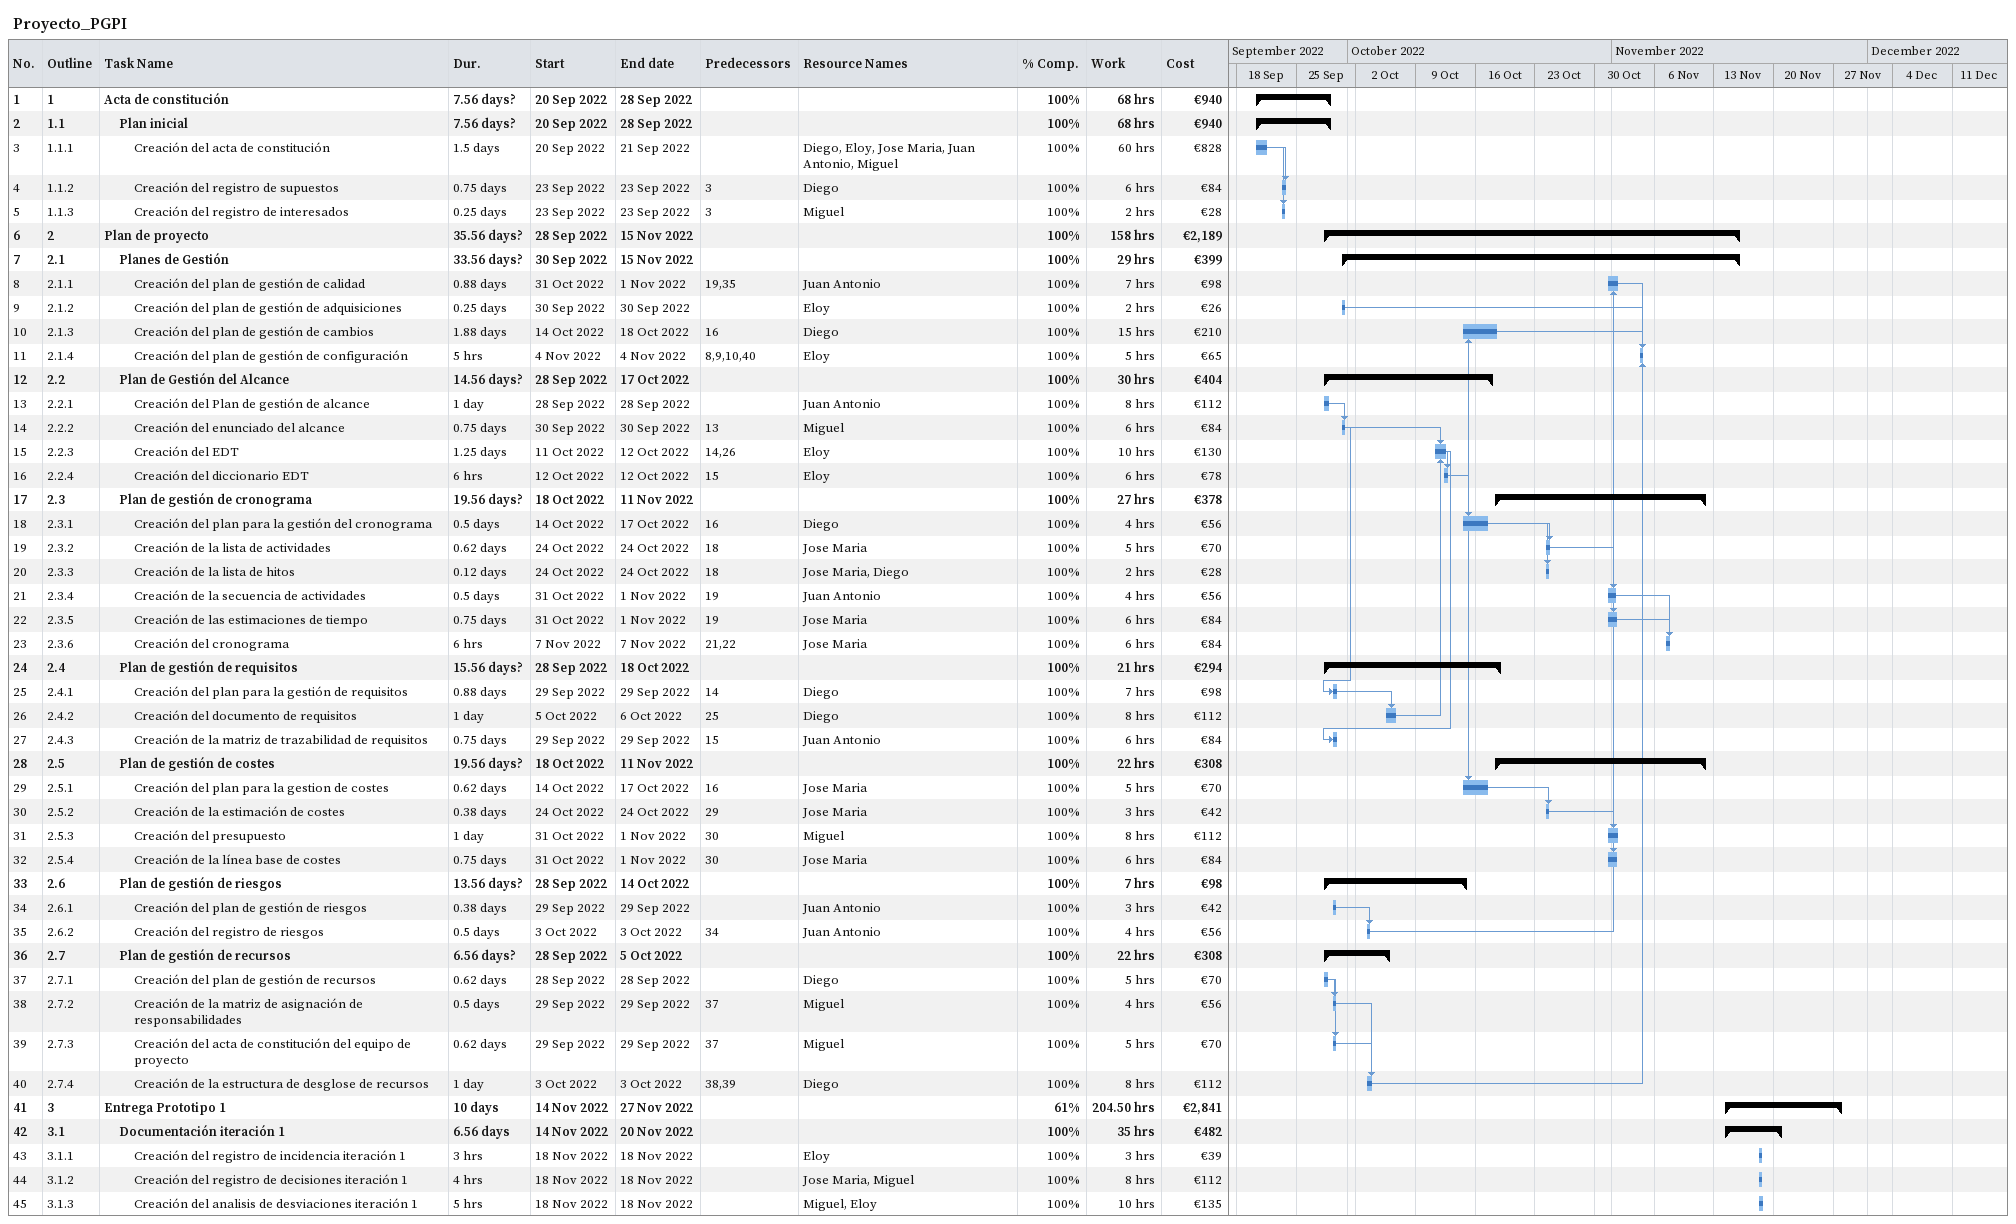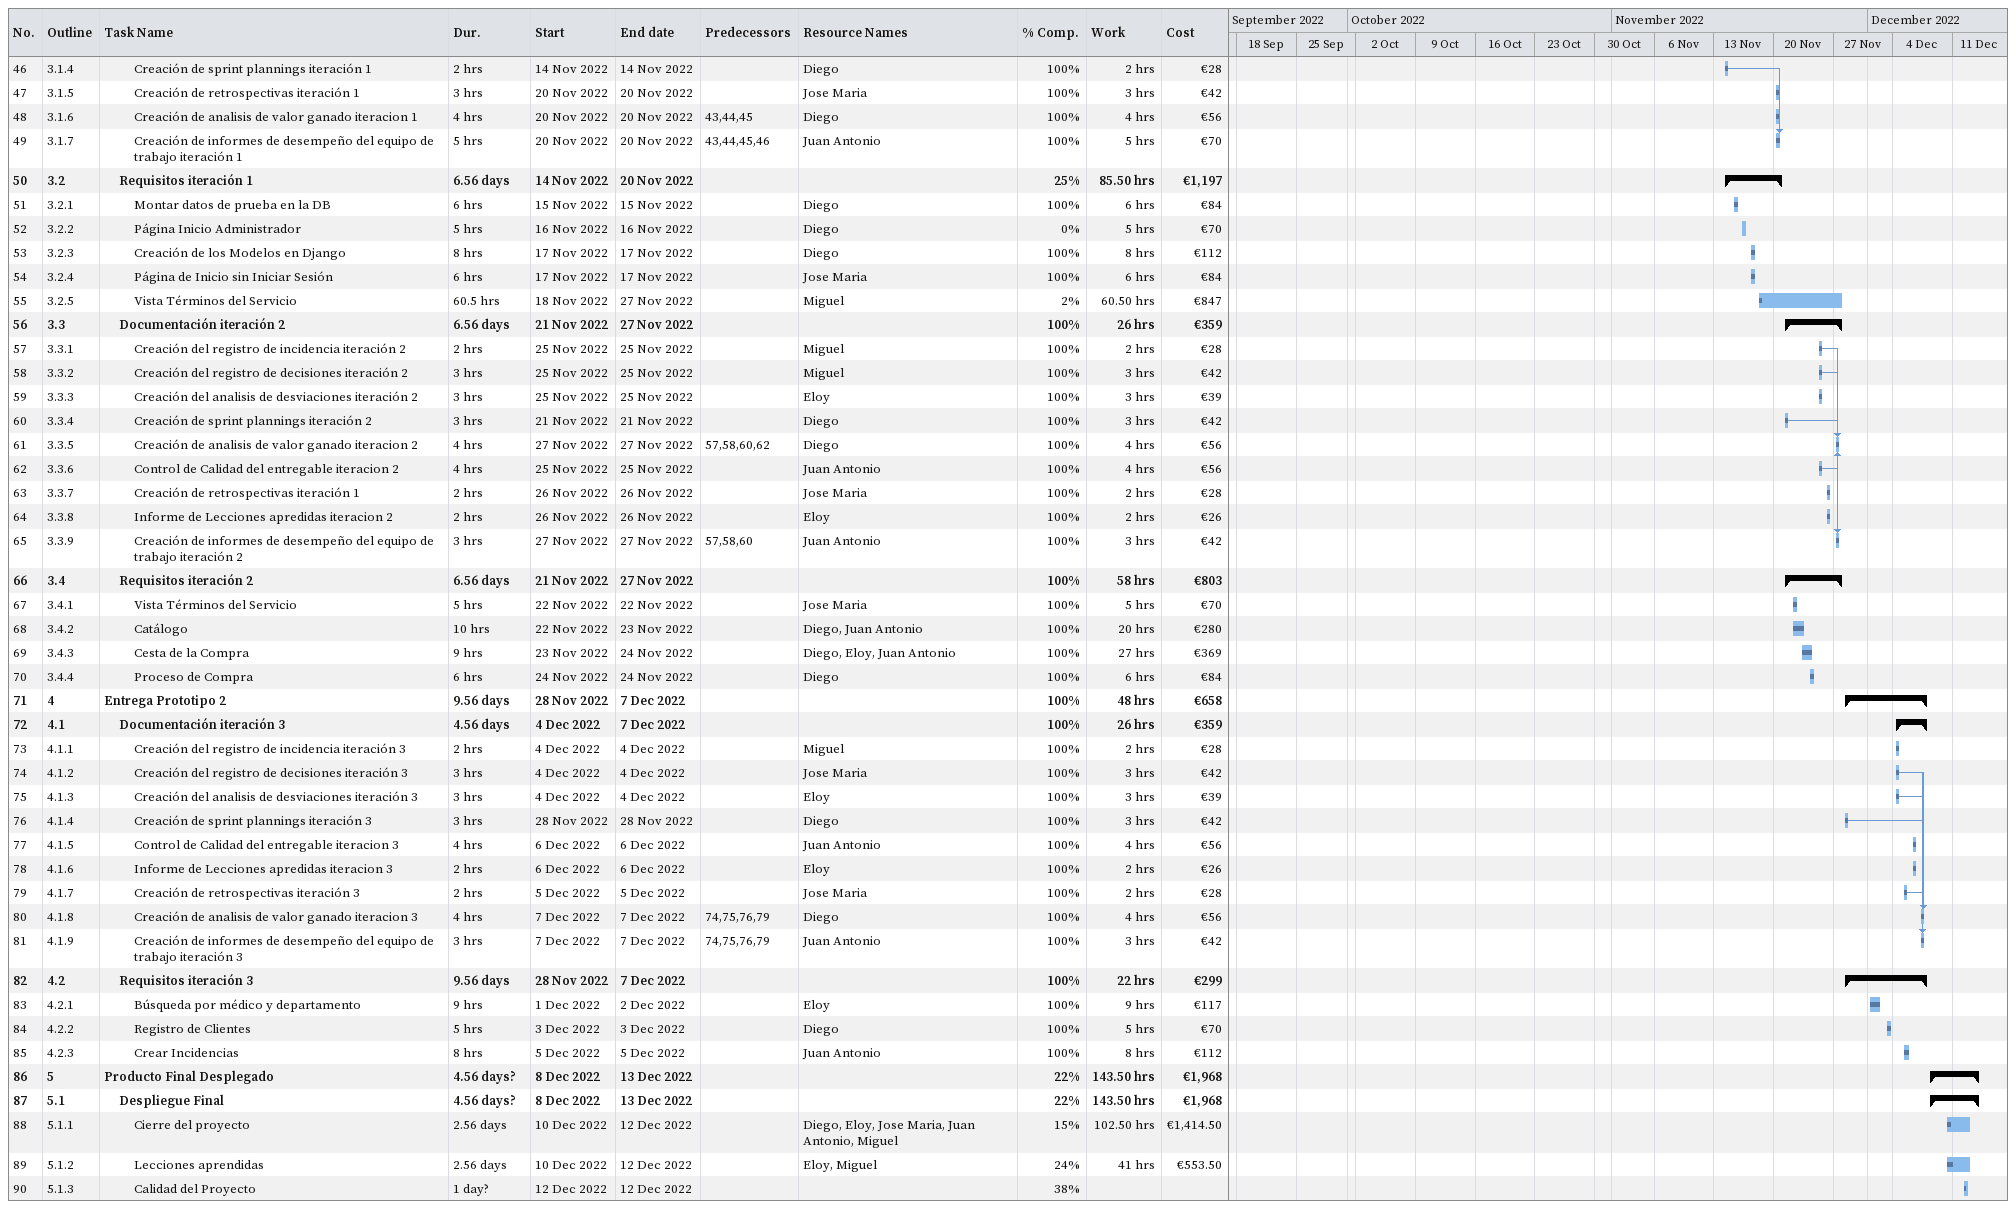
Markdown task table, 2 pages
Proyecto_PGPI

| ID | WBS | Task | Duration | Start | Finish | Predecessors | Resources | % complete | Work (h) | Cost (€) |
|---|---|---|---|---|---|---|---|---|---|---|
| 1 | 1 | **Acta de constitución** | 7.56d? | 2022-09-20 | 2022-09-28 |  |  | 100 | 68 | 940 |
| 2 | 1.1 | **Plan inicial** | 7.56d? | 2022-09-20 | 2022-09-28 |  |  | 100 | 68 | 940 |
| 3 | 1.1.1 | Creación del acta de constitución | 1.5d | 2022-09-20 | 2022-09-21 |  | Diego, Eloy, Jose Maria, Juan Antonio, Miguel | 100 | 60 | 828 |
| 4 | 1.1.2 | Creación del registro de supuestos | 0.75d | 2022-09-23 | 2022-09-23 | 3 | Diego | 100 | 6 | 84 |
| 5 | 1.1.3 | Creación del registro de interesados | 0.25d | 2022-09-23 | 2022-09-23 | 3 | Miguel | 100 | 2 | 28 |
| 6 | 2 | **Plan de proyecto** | 35.56d? | 2022-09-28 | 2022-11-15 |  |  | 100 | 158 | 2189 |
| 7 | 2.1 | **Planes de Gestión** | 33.56d? | 2022-09-30 | 2022-11-15 |  |  | 100 | 29 | 399 |
| 8 | 2.1.1 | Creación del plan de gestión de calidad | 0.88d | 2022-10-31 | 2022-11-01 | 19, 35 | Juan Antonio | 100 | 7 | 98 |
| 9 | 2.1.2 | Creación del plan de gestión de adquisiciones | 0.25d | 2022-09-30 | 2022-09-30 |  | Eloy | 100 | 2 | 26 |
| 10 | 2.1.3 | Creación del plan de gestión de cambios | 1.88d | 2022-10-14 | 2022-10-18 | 16 | Diego | 100 | 15 | 210 |
| 11 | 2.1.4 | Creación del plan de gestión de configuración | 5h | 2022-11-04 | 2022-11-04 | 8, 9, 10, 40 | Eloy | 100 | 5 | 65 |
| 12 | 2.2 | **Plan de Gestión del Alcance** | 14.56d? | 2022-09-28 | 2022-10-17 |  |  | 100 | 30 | 404 |
| 13 | 2.2.1 | Creación del Plan de gestión de alcance | 1d | 2022-09-28 | 2022-09-28 |  | Juan Antonio | 100 | 8 | 112 |
| 14 | 2.2.2 | Creación del enunciado del alcance | 0.75d | 2022-09-30 | 2022-09-30 | 13 | Miguel | 100 | 6 | 84 |
| 15 | 2.2.3 | Creación del EDT | 1.25d | 2022-10-11 | 2022-10-12 | 14, 26 | Eloy | 100 | 10 | 130 |
| 16 | 2.2.4 | Creación del diccionario EDT | 6h | 2022-10-12 | 2022-10-12 | 15 | Eloy | 100 | 6 | 78 |
| 17 | 2.3 | **Plan de gestión de cronograma** | 19.56d? | 2022-10-18 | 2022-11-11 |  |  | 100 | 27 | 378 |
| 18 | 2.3.1 | Creación del plan para la gestión del cronograma | 0.5d | 2022-10-14 | 2022-10-17 | 16 | Diego | 100 | 4 | 56 |
| 19 | 2.3.2 | Creación de la lista de actividades | 0.62d | 2022-10-24 | 2022-10-24 | 18 | Jose Maria | 100 | 5 | 70 |
| 20 | 2.3.3 | Creación de la lista de hitos | 0.12d | 2022-10-24 | 2022-10-24 | 18 | Jose Maria, Diego | 100 | 2 | 28 |
| 21 | 2.3.4 | Creación de la secuencia de actividades | 0.5d | 2022-10-31 | 2022-11-01 | 19 | Juan Antonio | 100 | 4 | 56 |
| 22 | 2.3.5 | Creación de las estimaciones de tiempo | 0.75d | 2022-10-31 | 2022-11-01 | 19 | Jose Maria | 100 | 6 | 84 |
| 23 | 2.3.6 | Creación del cronograma | 6h | 2022-11-07 | 2022-11-07 | 21, 22 | Jose Maria | 100 | 6 | 84 |
| 24 | 2.4 | **Plan de gestión de requisitos** | 15.56d? | 2022-09-28 | 2022-10-18 |  |  | 100 | 21 | 294 |
| 25 | 2.4.1 | Creación del plan para la gestión de requisitos | 0.88d | 2022-09-29 | 2022-09-29 | 14 | Diego | 100 | 7 | 98 |
| 26 | 2.4.2 | Creación del documento de requisitos | 1d | 2022-10-05 | 2022-10-06 | 25 | Diego | 100 | 8 | 112 |
| 27 | 2.4.3 | Creación de la matriz de trazabilidad de requisitos | 0.75d | 2022-09-29 | 2022-09-29 | 15 | Juan Antonio | 100 | 6 | 84 |
| 28 | 2.5 | **Plan de gestión de costes** | 19.56d? | 2022-10-18 | 2022-11-11 |  |  | 100 | 22 | 308 |
| 29 | 2.5.1 | Creación del plan para la gestion de costes | 0.62d | 2022-10-14 | 2022-10-17 | 16 | Jose Maria | 100 | 5 | 70 |
| 30 | 2.5.2 | Creación de la estimación de costes | 0.38d | 2022-10-24 | 2022-10-24 | 29 | Jose Maria | 100 | 3 | 42 |
| 31 | 2.5.3 | Creación del presupuesto | 1d | 2022-10-31 | 2022-11-01 | 30 | Miguel | 100 | 8 | 112 |
| 32 | 2.5.4 | Creación de la línea base de costes | 0.75d | 2022-10-31 | 2022-11-01 | 30 | Jose Maria | 100 | 6 | 84 |
| 33 | 2.6 | **Plan de gestión de riesgos** | 13.56d? | 2022-09-28 | 2022-10-14 |  |  | 100 | 7 | 98 |
| 34 | 2.6.1 | Creación del plan de gestión de riesgos | 0.38d | 2022-09-29 | 2022-09-29 |  | Juan Antonio | 100 | 3 | 42 |
| 35 | 2.6.2 | Creación del registro de riesgos | 0.5d | 2022-10-03 | 2022-10-03 | 34 | Juan Antonio | 100 | 4 | 56 |
| 36 | 2.7 | **Plan de gestión de recursos** | 6.56d? | 2022-09-28 | 2022-10-05 |  |  | 100 | 22 | 308 |
| 37 | 2.7.1 | Creación del plan de gestión de recursos | 0.62d | 2022-09-28 | 2022-09-28 |  | Diego | 100 | 5 | 70 |
| 38 | 2.7.2 | Creación de la matriz de asignación de responsabilidades | 0.5d | 2022-09-29 | 2022-09-29 | 37 | Miguel | 100 | 4 | 56 |
| 39 | 2.7.3 | Creación del acta de constitución del equipo de proyecto | 0.62d | 2022-09-29 | 2022-09-29 | 37 | Miguel | 100 | 5 | 70 |
| 40 | 2.7.4 | Creación de la estructura de desglose de recursos | 1d | 2022-10-03 | 2022-10-03 | 38, 39 | Diego | 100 | 8 | 112 |
| 41 | 3 | **Entrega Prototipo 1** | 10d | 2022-11-14 | 2022-11-27 |  |  | 61 | 204.50 | 2841 |
| 42 | 3.1 | **Documentación iteración 1** | 6.56d | 2022-11-14 | 2022-11-20 |  |  | 100 | 35 | 482 |
| 43 | 3.1.1 | Creación del registro de incidencia iteración 1 | 3h | 2022-11-18 | 2022-11-18 |  | Eloy | 100 | 3 | 39 |
| 44 | 3.1.2 | Creación del registro de decisiones iteración 1 | 4h | 2022-11-18 | 2022-11-18 |  | Jose Maria, Miguel | 100 | 8 | 112 |
| 45 | 3.1.3 | Creación del analisis de desviaciones iteración 1 | 5h | 2022-11-18 | 2022-11-18 |  | Miguel, Eloy | 100 | 10 | 135 |
| 46 | 3.1.4 | Creación de sprint plannings iteración 1 | 2h | 2022-11-14 | 2022-11-14 |  | Diego | 100 | 2 | 28 |
| 47 | 3.1.5 | Creación de retrospectivas iteración 1 | 3h | 2022-11-20 | 2022-11-20 |  | Jose Maria | 100 | 3 | 42 |
| 48 | 3.1.6 | Creación de analisis de valor ganado iteracion 1 | 4h | 2022-11-20 | 2022-11-20 | 43, 44, 45 | Diego | 100 | 4 | 56 |
| 49 | 3.1.7 | Creación de informes de desempeño del equipo de trabajo iteración 1 | 5h | 2022-11-20 | 2022-11-20 | 43, 44, 45, 46 | Juan Antonio | 100 | 5 | 70 |
| 50 | 3.2 | **Requisitos iteración 1** | 6.56d | 2022-11-14 | 2022-11-20 |  |  | 25 | 85.50 | 1197 |
| 51 | 3.2.1 | Montar datos de prueba en la DB | 6h | 2022-11-15 | 2022-11-15 |  | Diego | 100 | 6 | 84 |
| 52 | 3.2.2 | Página Inicio Administrador | 5h | 2022-11-16 | 2022-11-16 |  | Diego | 0 | 5 | 70 |
| 53 | 3.2.3 | Creación de los Modelos en Django | 8h | 2022-11-17 | 2022-11-17 |  | Diego | 100 | 8 | 112 |
| 54 | 3.2.4 | Página de Inicio sin Iniciar Sesión | 6h | 2022-11-17 | 2022-11-17 |  | Jose Maria | 100 | 6 | 84 |
| 55 | 3.2.5 | Vista Términos del Servicio | 60.5h | 2022-11-18 | 2022-11-27 |  | Miguel | 2 | 60.50 | 847 |
| 56 | 3.3 | **Documentación iteración 2** | 6.56d | 2022-11-21 | 2022-11-27 |  |  | 100 | 26 | 359 |
| 57 | 3.3.1 | Creación del registro de incidencia iteración 2 | 2h | 2022-11-25 | 2022-11-25 |  | Miguel | 100 | 2 | 28 |
| 58 | 3.3.2 | Creación del registro de decisiones iteración 2 | 3h | 2022-11-25 | 2022-11-25 |  | Miguel | 100 | 3 | 42 |
| 59 | 3.3.3 | Creación del analisis de desviaciones iteración 2 | 3h | 2022-11-25 | 2022-11-25 |  | Eloy | 100 | 3 | 39 |
| 60 | 3.3.4 | Creación de sprint plannings iteración 2 | 3h | 2022-11-21 | 2022-11-21 |  | Diego | 100 | 3 | 42 |
| 61 | 3.3.5 | Creación de analisis de valor ganado iteracion 2 | 4h | 2022-11-27 | 2022-11-27 | 57, 58, 60, 62 | Diego | 100 | 4 | 56 |
| 62 | 3.3.6 | Control de Calidad del entregable iteracion 2 | 4h | 2022-11-25 | 2022-11-25 |  | Juan Antonio | 100 | 4 | 56 |
| 63 | 3.3.7 | Creación de retrospectivas iteración 1 | 2h | 2022-11-26 | 2022-11-26 |  | Jose Maria | 100 | 2 | 28 |
| 64 | 3.3.8 | Informe de Lecciones apredidas iteracion 2 | 2h | 2022-11-26 | 2022-11-26 |  | Eloy | 100 | 2 | 26 |
| 65 | 3.3.9 | Creación de informes de desempeño del equipo de trabajo iteración 2 | 3h | 2022-11-27 | 2022-11-27 | 57, 58, 60 | Juan Antonio | 100 | 3 | 42 |
| 66 | 3.4 | **Requisitos iteración 2** | 6.56d | 2022-11-21 | 2022-11-27 |  |  | 100 | 58 | 803 |
| 67 | 3.4.1 | Vista Términos del Servicio | 5h | 2022-11-22 | 2022-11-22 |  | Jose Maria | 100 | 5 | 70 |
| 68 | 3.4.2 | Catálogo | 10h | 2022-11-22 | 2022-11-23 |  | Diego, Juan Antonio | 100 | 20 | 280 |
| 69 | 3.4.3 | Cesta de la Compra | 9h | 2022-11-23 | 2022-11-24 |  | Diego, Eloy, Juan Antonio | 100 | 27 | 369 |
| 70 | 3.4.4 | Proceso de Compra | 6h | 2022-11-24 | 2022-11-24 |  | Diego | 100 | 6 | 84 |
| 71 | 4 | **Entrega Prototipo 2** | 9.56d | 2022-11-28 | 2022-12-07 |  |  | 100 | 48 | 658 |
| 72 | 4.1 | **Documentación iteración 3** | 4.56d | 2022-12-04 | 2022-12-07 |  |  | 100 | 26 | 359 |
| 73 | 4.1.1 | Creación del registro de incidencia iteración 3 | 2h | 2022-12-04 | 2022-12-04 |  | Miguel | 100 | 2 | 28 |
| 74 | 4.1.2 | Creación del registro de decisiones iteración 3 | 3h | 2022-12-04 | 2022-12-04 |  | Jose Maria | 100 | 3 | 42 |
| 75 | 4.1.3 | Creación del analisis de desviaciones iteración 3 | 3h | 2022-12-04 | 2022-12-04 |  | Eloy | 100 | 3 | 39 |
| 76 | 4.1.4 | Creación de sprint plannings iteración 3 | 3h | 2022-11-28 | 2022-11-28 |  | Diego | 100 | 3 | 42 |
| 77 | 4.1.5 | Control de Calidad del entregable iteracion 3 | 4h | 2022-12-06 | 2022-12-06 |  | Juan Antonio | 100 | 4 | 56 |
| 78 | 4.1.6 | Informe de Lecciones apredidas iteracion 3 | 2h | 2022-12-06 | 2022-12-06 |  | Eloy | 100 | 2 | 26 |
| 79 | 4.1.7 | Creación de retrospectivas iteración 3 | 2h | 2022-12-05 | 2022-12-05 |  | Jose Maria | 100 | 2 | 28 |
| 80 | 4.1.8 | Creación de analisis de valor ganado iteracion 3 | 4h | 2022-12-07 | 2022-12-07 | 74, 75, 76, 79 | Diego | 100 | 4 | 56 |
| 81 | 4.1.9 | Creación de informes de desempeño del equipo de trabajo iteración 3 | 3h | 2022-12-07 | 2022-12-07 | 74, 75, 76, 79 | Juan Antonio | 100 | 3 | 42 |
| 82 | 4.2 | **Requisitos iteración 3** | 9.56d | 2022-11-28 | 2022-12-07 |  |  | 100 | 22 | 299 |
| 83 | 4.2.1 | Búsqueda por médico y departamento | 9h | 2022-12-01 | 2022-12-02 |  | Eloy | 100 | 9 | 117 |
| 84 | 4.2.2 | Registro de Clientes | 5h | 2022-12-03 | 2022-12-03 |  | Diego | 100 | 5 | 70 |
| 85 | 4.2.3 | Crear Incidencias | 8h | 2022-12-05 | 2022-12-05 |  | Juan Antonio | 100 | 8 | 112 |
| 86 | 5 | **Producto Final Desplegado** | 4.56d? | 2022-12-08 | 2022-12-13 |  |  | 22 | 143.50 | 1968 |
| 87 | 5.1 | **Despliegue Final** | 4.56d? | 2022-12-08 | 2022-12-13 |  |  | 22 | 143.50 | 1968 |
| 88 | 5.1.1 | Cierre del proyecto | 2.56d | 2022-12-10 | 2022-12-12 |  | Diego, Eloy, Jose Maria, Juan Antonio, Miguel | 15 | 102.50 | 1414.50 |
| 89 | 5.1.2 | Lecciones aprendidas | 2.56d | 2022-12-10 | 2022-12-12 |  | Eloy, Miguel | 24 | 41 | 553.50 |
| 90 | 5.1.3 | Calidad del Proyecto | 1d? | 2022-12-12 | 2022-12-12 |  |  | 38 |  |  |
